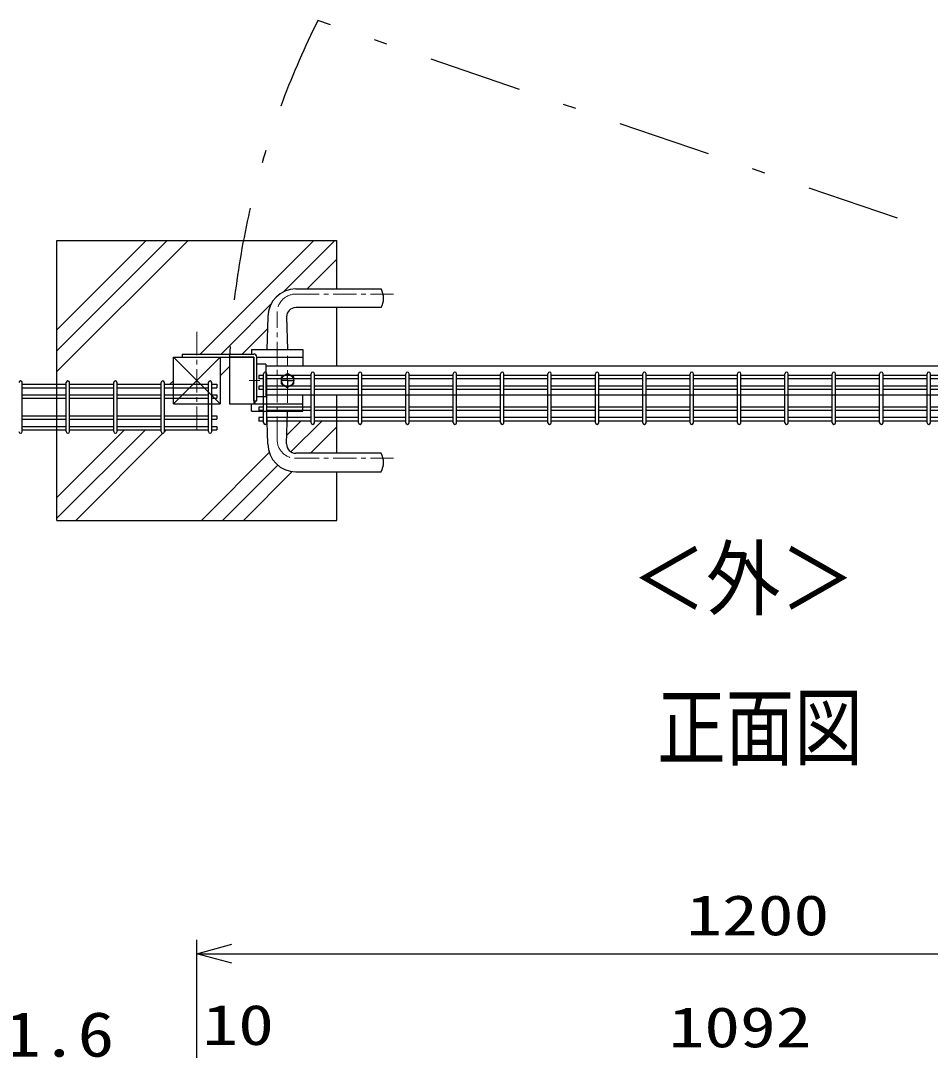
# Model space of a CAD drawing. Units: millimetres, scale not verified. Extents: x -4425 to 4425, y -3150 to 3150.
# Drawn here: x -2895 to -1920, y 1049 to 2152 of the extents above; entities that cross this region are included whole.
import ezdxf
from ezdxf.enums import TextEntityAlignment as Align

# ---------------------------------------------------------------- set-up
doc = ezdxf.new("R2010")
doc.units = ezdxf.units.MM
doc.header["$LTSCALE"] = 20
doc.linetypes.add('USER1', pattern=[2, 1.25, -0.25, 0.25, -0.25])
doc.linetypes.add('USER3', pattern=[10.7, 5, -2.5, 0.7, -2.5])
for name, color, linetype, lineweight in [('0-1_0', 7, 'Continuous', 25), ('0-2_外形線', 7, 'Continuous', 25), ('0-3_軸線', 1, 'USER1', 9), ('0-5_寸法', 4, 'Continuous', 25), ('0-7_扉縦枠', 7, 'Continuous', 25), ('0-8_J180', 3, 'Continuous', 25), ('0-C_LAYER15', 1, 'Continuous', 25), ('1-1_ハッチング', 4, 'Continuous', 25), ('1-2_扉横枠', 7, 'Continuous', 25), ('1-3_丁番', 3, 'Continuous', 25), ('1-9_LAYER12', 3, 'Continuous', 25)]:
    doc.layers.add(name, color=color, linetype=linetype, lineweight=lineweight)
doc.layers.add('1-4_D-TITLE', color=7, linetype='Continuous')
doc.styles.add('ＭＳ ゴシック', font='')
doc.styles.get('ＭＳ ゴシック').set_extended_font_data('MS Gothic')

# ---------------------------------------------------------------- blocks, each defined once
blk = doc.blocks.new('_Open30')
at = {"layer": '0-5_寸法'}
blk.add_line((0, 0), (-20, 0), dxfattribs=at)
blk.add_lwpolyline([(-20, 5.36), (0, 0), (-20, -5.36)], dxfattribs=at)

msp = doc.modelspace()

# ---------------------------------------------------------------- linework, layer by layer
at = {"layer": '0-1_0'}
for p, q in [((-2855.75, 1916.59), (-2555.75, 1916.59)), ((-2855.75, 1616.59), (-2855.75, 1916.59)), ((-2555.75, 1864.59), (-2555.75, 1916.59)), ((-2555.75, 1782.09), (-2555.75, 1844.59)), ((-2641.55, 1791.59), (-2592.25, 1791.59)), ((-2555.75, 1688.59), (-2555.75, 1751.09)), ((-2555.75, 1616.59), (-2555.75, 1668.59)), ((-2855.75, 1616.59), (-2555.75, 1616.59))]:
    msp.add_line(p, q, dxfattribs=at)
at = {"layer": '0-2_外形線'}
for p, q in [((-2599.75, 1864.59), (-2508.42, 1864.59)), ((-2508.42, 1844.59), (-2599.75, 1844.59)), ((-2629.75, 1834.59), (-2630.75, 1799.59)), ((-2609.75, 1834.59), (-2608.75, 1799.59)), ((-2647.25, 1799.59), (-2592.25, 1799.59)), ((-2647.25, 1799.59), (-2647.25, 1794.79)), ((-2592.25, 1799.59), (-2592.25, 1782.09)), ((-2730.75, 1741.59), (-2730.75, 1791.59)), ((-2680.75, 1791.59), (-2730.75, 1741.59)), ((-2680.75, 1741.59), (-2730.75, 1791.59)), ((-2730.75, 1791.59), (-2680.75, 1791.59)), ((-2680.75, 1791.59), (-2680.75, 1741.59)), ((-2643.75, 1744.79), (-2643.75, 1741.59)), ((-2592.25, 1733.59), (-2592.25, 1751.09)), ((-2730.75, 1741.59), (-2680.75, 1741.59)), ((-2647.25, 1733.59), (-2647.25, 1741.59)), ((-2647.25, 1733.59), (-2592.25, 1733.59)), ((-2629.75, 1698.59), (-2630.75, 1733.59)), ((-2609.75, 1698.59), (-2608.75, 1733.59)), ((-2508.42, 1688.59), (-2599.75, 1688.59)), ((-2599.75, 1668.59), (-2508.42, 1668.59))]:
    msp.add_line(p, q, dxfattribs=at)
for centre, radius, start, end in [((-2599.75, 1834.59), 30, 90, 180), ((-2525.75, 1854.59), 20, 330, 30), ((-2599.75, 1834.59), 10, 90, 180), ((-2599.75, 1698.59), 30, 180, 270), ((-2599.75, 1698.59), 10, 180, 270), ((-2525.75, 1678.59), 20, 330, 30)]:
    msp.add_arc(centre, radius, start, end, dxfattribs=at)
at = {"layer": '0-3_軸線'}
for p, q in [((-2599.75, 1859.09), (-2495.23, 1859.09)), ((-2619.75, 1703.09), (-2619.75, 1839.09)), ((-2705.75, 1713.5), (-2705.75, 1819.68)), ((-2608.55, 1742.44), (-2608.55, 1793)), ((-2608.55, 1742.44), (-2608.55, 1793)), ((-2608.55, 1742.44), (-2608.55, 1793)), ((-2638.4, 1766.59), (-2649.59, 1766.59)), ((-2599.75, 1683.09), (-2495.23, 1683.09))]:
    msp.add_line(p, q, dxfattribs=at)
for centre, start, end in [((-2599.75, 1839.09), 90, 180), ((-2599.75, 1703.09), 180, 270)]:
    msp.add_arc(centre, 20, start, end, dxfattribs=at)
at = {"layer": '0-7_扉縦枠'}
for p, q in [((-2670.75, 1791.59), (-2670.75, 1741.59)), ((-2644.75, 1791.59), (-2670.75, 1791.59)), ((-2644.75, 1791.59), (-2644.75, 1741.59)), ((-2670.75, 1741.59), (-2592.25, 1741.59))]:
    msp.add_line(p, q, dxfattribs=at)
at = {"layer": '0-8_J180'}
for p, q in [((-2634.24, 1771.89), (-2639.44, 1771.89)), ((-2639.44, 1771.89), (-2639.44, 1768.29)), ((-2634.24, 1768.29), (-2639.44, 1768.29)), ((-2634.24, 1721.29), (-2634.24, 1773.69)), ((-2630.64, 1721.29), (-2630.64, 1773.69)), ((-2583.47, 1771.89), (-2630.64, 1771.89)), ((-2583.47, 1768.29), (-2630.64, 1768.29)), ((-2583.47, 1721.29), (-2583.47, 1773.69)), ((-2579.87, 1721.29), (-2579.87, 1773.69)), ((-2532.7, 1771.89), (-2579.87, 1771.89)), ((-2532.7, 1768.29), (-2579.87, 1768.29)), ((-2532.7, 1721.29), (-2532.7, 1773.69)), ((-2529.1, 1721.29), (-2529.1, 1773.69)), ((-2481.93, 1771.89), (-2529.1, 1771.89)), ((-2481.93, 1768.29), (-2529.1, 1768.29)), ((-2481.93, 1721.29), (-2481.93, 1773.69)), ((-2478.33, 1721.29), (-2478.33, 1773.69)), ((-2431.16, 1771.89), (-2478.33, 1771.89)), ((-2431.16, 1768.29), (-2478.33, 1768.29)), ((-2431.16, 1721.29), (-2431.16, 1773.69)), ((-2427.56, 1721.29), (-2427.56, 1773.69)), ((-2380.39, 1771.89), (-2427.56, 1771.89)), ((-2380.39, 1768.29), (-2427.56, 1768.29)), ((-2380.39, 1721.29), (-2380.39, 1773.69)), ((-2376.79, 1721.29), (-2376.79, 1773.69)), ((-2329.62, 1771.89), (-2376.79, 1771.89)), ((-2329.62, 1768.29), (-2376.79, 1768.29)), ((-2329.62, 1721.29), (-2329.62, 1773.69)), ((-2326.02, 1721.29), (-2326.02, 1773.69)), ((-2278.85, 1771.89), (-2326.02, 1771.89)), ((-2278.85, 1768.29), (-2326.02, 1768.29)), ((-2278.85, 1721.29), (-2278.85, 1773.69)), ((-2275.25, 1721.29), (-2275.25, 1773.69)), ((-2228.08, 1771.89), (-2275.25, 1771.89)), ((-2228.08, 1768.29), (-2275.25, 1768.29)), ((-2228.08, 1721.29), (-2228.08, 1773.69)), ((-2224.48, 1721.29), (-2224.48, 1773.69)), ((-2177.31, 1771.89), (-2224.48, 1771.89)), ((-2177.31, 1768.29), (-2224.48, 1768.29)), ((-2177.31, 1721.29), (-2177.31, 1773.69)), ((-2173.71, 1721.29), (-2173.71, 1773.69)), ((-2126.55, 1771.89), (-2173.71, 1771.89)), ((-2126.55, 1768.29), (-2173.71, 1768.29)), ((-2126.55, 1721.29), (-2126.55, 1773.69)), ((-2122.95, 1721.29), (-2122.95, 1773.69)), ((-2075.78, 1771.89), (-2122.95, 1771.89)), ((-2075.78, 1768.29), (-2122.95, 1768.29)), ((-2075.78, 1721.29), (-2075.78, 1773.69)), ((-2072.18, 1721.29), (-2072.18, 1773.69)), ((-2025.01, 1771.89), (-2072.18, 1771.89)), ((-2025.01, 1768.29), (-2072.18, 1768.29)), ((-2025.01, 1721.29), (-2025.01, 1773.69)), ((-2021.41, 1721.29), (-2021.41, 1773.69)), ((-1974.24, 1771.89), (-2021.41, 1771.89)), ((-1974.24, 1768.29), (-2021.41, 1768.29)), ((-1974.24, 1721.29), (-1974.24, 1773.69)), ((-1970.64, 1721.29), (-1970.64, 1773.69)), ((-1923.47, 1771.89), (-1970.64, 1771.89)), ((-1923.47, 1768.29), (-1970.64, 1768.29)), ((-1923.47, 1721.29), (-1923.47, 1773.69)), ((-1919.87, 1721.29), (-1919.87, 1773.69)), ((-1872.7, 1771.89), (-1919.87, 1771.89)), ((-1872.7, 1768.29), (-1919.87, 1768.29)), ((-2892.82, 1711.79), (-2892.82, 1764.19)), ((-2892.82, 1762.39), (-2845.65, 1762.39)), ((-2892.82, 1758.79), (-2845.65, 1758.79)), ((-2845.65, 1711.79), (-2845.65, 1764.19)), ((-2842.05, 1711.79), (-2842.05, 1764.19)), ((-2842.05, 1762.39), (-2794.88, 1762.39)), ((-2842.05, 1758.79), (-2794.88, 1758.79)), ((-2794.88, 1711.79), (-2794.88, 1764.19)), ((-2791.28, 1711.79), (-2791.28, 1764.19)), ((-2791.28, 1762.39), (-2744.11, 1762.39)), ((-2791.28, 1758.79), (-2744.11, 1758.79)), ((-2744.11, 1711.79), (-2744.11, 1764.19)), ((-2740.51, 1711.79), (-2740.51, 1764.19)), ((-2740.51, 1762.39), (-2693.35, 1762.39)), ((-2740.51, 1758.79), (-2693.35, 1758.79)), ((-2693.35, 1711.79), (-2693.35, 1764.19)), ((-2689.75, 1711.79), (-2689.75, 1764.19)), ((-2689.75, 1762.39), (-2684.55, 1762.39)), ((-2689.75, 1758.79), (-2684.55, 1758.79)), ((-2684.55, 1762.39), (-2684.55, 1758.79)), ((-2639.44, 1760.59), (-2639.44, 1756.99)), ((-2634.24, 1760.59), (-2639.44, 1760.59)), ((-2634.24, 1756.99), (-2639.44, 1756.99)), ((-2583.47, 1760.59), (-2630.64, 1760.59)), ((-2583.47, 1756.99), (-2630.64, 1756.99)), ((-2532.7, 1760.59), (-2579.87, 1760.59)), ((-2532.7, 1756.99), (-2579.87, 1756.99)), ((-2481.93, 1760.59), (-2529.1, 1760.59)), ((-2481.93, 1756.99), (-2529.1, 1756.99)), ((-2431.16, 1760.59), (-2478.33, 1760.59)), ((-2431.16, 1756.99), (-2478.33, 1756.99)), ((-2380.39, 1760.59), (-2427.56, 1760.59)), ((-2380.39, 1756.99), (-2427.56, 1756.99)), ((-2329.62, 1760.59), (-2376.79, 1760.59)), ((-2329.62, 1756.99), (-2376.79, 1756.99)), ((-2278.85, 1760.59), (-2326.02, 1760.59)), ((-2278.85, 1756.99), (-2326.02, 1756.99)), ((-2228.08, 1760.59), (-2275.25, 1760.59)), ((-2228.08, 1756.99), (-2275.25, 1756.99)), ((-2177.31, 1760.59), (-2224.48, 1760.59)), ((-2177.31, 1756.99), (-2224.48, 1756.99)), ((-2126.55, 1760.59), (-2173.71, 1760.59)), ((-2126.55, 1756.99), (-2173.71, 1756.99)), ((-2075.78, 1760.59), (-2122.95, 1760.59)), ((-2075.78, 1756.99), (-2122.95, 1756.99)), ((-2025.01, 1760.59), (-2072.18, 1760.59)), ((-2025.01, 1756.99), (-2072.18, 1756.99)), ((-1974.24, 1760.59), (-2021.41, 1760.59)), ((-1974.24, 1756.99), (-2021.41, 1756.99)), ((-1923.47, 1760.59), (-1970.64, 1760.59)), ((-1923.47, 1756.99), (-1970.64, 1756.99)), ((-1872.7, 1760.59), (-1919.87, 1760.59)), ((-1872.7, 1756.99), (-1919.87, 1756.99)), ((-2892.82, 1751.09), (-2845.65, 1751.09)), ((-2892.82, 1747.49), (-2845.65, 1747.49)), ((-2842.05, 1751.09), (-2794.88, 1751.09)), ((-2842.05, 1747.49), (-2794.88, 1747.49)), ((-2791.28, 1751.09), (-2744.11, 1751.09)), ((-2791.28, 1747.49), (-2744.11, 1747.49)), ((-2740.51, 1751.09), (-2693.35, 1751.09)), ((-2740.51, 1747.49), (-2693.35, 1747.49)), ((-2689.75, 1751.09), (-2684.55, 1751.09)), ((-2689.75, 1747.49), (-2684.55, 1747.49)), ((-2684.55, 1751.09), (-2684.55, 1747.49)), ((-2634.24, 1737.99), (-2639.44, 1737.99)), ((-2639.44, 1737.99), (-2639.44, 1734.39)), ((-2634.24, 1734.39), (-2639.44, 1734.39)), ((-2583.47, 1737.99), (-2630.64, 1737.99)), ((-2583.47, 1734.39), (-2630.64, 1734.39)), ((-2532.7, 1737.99), (-2579.87, 1737.99)), ((-2532.7, 1734.39), (-2579.87, 1734.39)), ((-2481.93, 1737.99), (-2529.1, 1737.99)), ((-2481.93, 1734.39), (-2529.1, 1734.39)), ((-2431.16, 1737.99), (-2478.33, 1737.99)), ((-2431.16, 1734.39), (-2478.33, 1734.39)), ((-2380.39, 1737.99), (-2427.56, 1737.99)), ((-2380.39, 1734.39), (-2427.56, 1734.39)), ((-2329.62, 1737.99), (-2376.79, 1737.99)), ((-2329.62, 1734.39), (-2376.79, 1734.39)), ((-2278.85, 1737.99), (-2326.02, 1737.99)), ((-2278.85, 1734.39), (-2326.02, 1734.39)), ((-2228.08, 1737.99), (-2275.25, 1737.99)), ((-2228.08, 1734.39), (-2275.25, 1734.39)), ((-2177.31, 1737.99), (-2224.48, 1737.99)), ((-2177.31, 1734.39), (-2224.48, 1734.39)), ((-2126.55, 1737.99), (-2173.71, 1737.99)), ((-2126.55, 1734.39), (-2173.71, 1734.39)), ((-2075.78, 1737.99), (-2122.95, 1737.99)), ((-2075.78, 1734.39), (-2122.95, 1734.39)), ((-2025.01, 1737.99), (-2072.18, 1737.99)), ((-2025.01, 1734.39), (-2072.18, 1734.39)), ((-1974.24, 1737.99), (-2021.41, 1737.99)), ((-1974.24, 1734.39), (-2021.41, 1734.39)), ((-1923.47, 1737.99), (-1970.64, 1737.99)), ((-1923.47, 1734.39), (-1970.64, 1734.39)), ((-1872.7, 1737.99), (-1919.87, 1737.99)), ((-1872.7, 1734.39), (-1919.87, 1734.39)), ((-2892.82, 1728.49), (-2845.65, 1728.49)), ((-2892.82, 1724.89), (-2845.65, 1724.89)), ((-2842.05, 1728.49), (-2794.88, 1728.49)), ((-2842.05, 1724.89), (-2794.88, 1724.89)), ((-2791.28, 1728.49), (-2744.11, 1728.49)), ((-2791.28, 1724.89), (-2744.11, 1724.89)), ((-2740.51, 1728.49), (-2693.35, 1728.49)), ((-2740.51, 1724.89), (-2693.35, 1724.89)), ((-2689.75, 1728.49), (-2684.55, 1728.49)), ((-2689.75, 1724.89), (-2684.55, 1724.89)), ((-2684.55, 1728.49), (-2684.55, 1724.89)), ((-2634.24, 1726.69), (-2639.44, 1726.69)), ((-2639.44, 1726.69), (-2639.44, 1723.09)), ((-2634.24, 1723.09), (-2639.44, 1723.09)), ((-2583.47, 1726.69), (-2630.64, 1726.69)), ((-2583.47, 1723.09), (-2630.64, 1723.09)), ((-2532.7, 1726.69), (-2579.87, 1726.69)), ((-2532.7, 1723.09), (-2579.87, 1723.09)), ((-2481.93, 1726.69), (-2529.1, 1726.69)), ((-2481.93, 1723.09), (-2529.1, 1723.09)), ((-2431.16, 1726.69), (-2478.33, 1726.69)), ((-2431.16, 1723.09), (-2478.33, 1723.09)), ((-2380.39, 1726.69), (-2427.56, 1726.69)), ((-2380.39, 1723.09), (-2427.56, 1723.09)), ((-2329.62, 1726.69), (-2376.79, 1726.69)), ((-2329.62, 1723.09), (-2376.79, 1723.09)), ((-2278.85, 1726.69), (-2326.02, 1726.69)), ((-2278.85, 1723.09), (-2326.02, 1723.09)), ((-2228.08, 1726.69), (-2275.25, 1726.69)), ((-2228.08, 1723.09), (-2275.25, 1723.09)), ((-2177.31, 1726.69), (-2224.48, 1726.69)), ((-2177.31, 1723.09), (-2224.48, 1723.09)), ((-2126.55, 1726.69), (-2173.71, 1726.69)), ((-2126.55, 1723.09), (-2173.71, 1723.09)), ((-2075.78, 1726.69), (-2122.95, 1726.69)), ((-2075.78, 1723.09), (-2122.95, 1723.09)), ((-2025.01, 1726.69), (-2072.18, 1726.69)), ((-2025.01, 1723.09), (-2072.18, 1723.09)), ((-1974.24, 1726.69), (-2021.41, 1726.69)), ((-1974.24, 1723.09), (-2021.41, 1723.09)), ((-1923.47, 1726.69), (-1970.64, 1726.69)), ((-1923.47, 1723.09), (-1970.64, 1723.09)), ((-1872.7, 1726.69), (-1919.87, 1726.69)), ((-1872.7, 1723.09), (-1919.87, 1723.09)), ((-2892.82, 1717.19), (-2845.65, 1717.19)), ((-2892.82, 1713.59), (-2845.65, 1713.59)), ((-2842.05, 1717.19), (-2794.88, 1717.19)), ((-2842.05, 1713.59), (-2794.88, 1713.59)), ((-2791.28, 1717.19), (-2744.11, 1717.19)), ((-2791.28, 1713.59), (-2744.11, 1713.59)), ((-2740.51, 1717.19), (-2693.35, 1717.19)), ((-2740.51, 1713.59), (-2693.35, 1713.59)), ((-2689.75, 1717.19), (-2684.55, 1717.19)), ((-2689.75, 1713.59), (-2684.55, 1713.59)), ((-2684.55, 1717.19), (-2684.55, 1713.59))]:
    msp.add_line(p, q, dxfattribs=at)
for centre, start, end in [((-2894.62, 1764.19), 0, 180), ((-2843.85, 1764.19), 0, 180), ((-2793.08, 1764.19), 0, 180), ((-2742.31, 1764.19), 0, 180), ((-2691.55, 1764.19), 0, 180), ((-2632.44, 1773.69), 0, 180), ((-2581.67, 1773.69), 0, 180), ((-2530.9, 1773.69), 0, 180), ((-2480.13, 1773.69), 0, 180), ((-2429.36, 1773.69), 0, 180), ((-2378.59, 1773.69), 0, 180), ((-2327.82, 1773.69), 0, 180), ((-2277.05, 1773.69), 0, 180), ((-2226.28, 1773.69), 0, 180), ((-2175.51, 1773.69), 0, 180), ((-2124.75, 1773.69), 0, 180), ((-2073.98, 1773.69), 0, 180), ((-2023.21, 1773.69), 0, 180), ((-1972.44, 1773.69), 0, 180), ((-1921.67, 1773.69), 0, 180), ((-2894.62, 1711.79), 180, 0), ((-2843.85, 1711.79), 180, 0), ((-2793.08, 1711.79), 180, 0), ((-2742.31, 1711.79), 180, 0), ((-2691.55, 1711.79), 180, 0), ((-2632.44, 1721.29), 180, 0), ((-2581.67, 1721.29), 180, 0), ((-2530.9, 1721.29), 180, 0), ((-2480.13, 1721.29), 180, 0), ((-2429.36, 1721.29), 180, 0), ((-2378.59, 1721.29), 180, 0), ((-2327.82, 1721.29), 180, 0), ((-2277.05, 1721.29), 180, 0), ((-2226.28, 1721.29), 180, 0), ((-2175.51, 1721.29), 180, 0), ((-2124.75, 1721.29), 180, 0), ((-2073.98, 1721.29), 180, 0), ((-2023.21, 1721.29), 180, 0), ((-1972.44, 1721.29), 180, 0), ((-1921.67, 1721.29), 180, 0)]:
    msp.add_arc(centre, 1.8, start, end, dxfattribs=at)
at = {"layer": '0-C_LAYER15'}
msp.add_line((-2705.75, 809.56), (-2705.75, 1167.3), dxfattribs=at)
at = {"layer": '0-C_LAYER15', "color": 2}
msp.add_line((-2668.25, 1152.3), (-1543.25, 1152.3), dxfattribs=at)
at = {"layer": '1-1_ハッチング', "linetype": 'USER3'}
msp.add_line((-1550.04, 1802.09), (-2576.15, 2152.14), dxfattribs=at)
at = {"layer": '1-1_ハッチング'}
for p, q in [((-2855.75, 1775.98), (-2715.13, 1916.59)), ((-2855.75, 1798.43), (-2737.58, 1916.59)), ((-2855.75, 1820.88), (-2760.03, 1916.59)), ((-2613.34, 1861.22), (-2557.98, 1916.59)), ((-2587.53, 1864.59), (-2555.75, 1896.37)), ((-2657.33, 1794.79), (-2630.1, 1822.01)), ((-2680.75, 1771.37), (-2670.75, 1781.37)), ((-2734.63, 1762.39), (-2730.75, 1766.27)), ((-2609.48, 1707.93), (-2594.32, 1723.09)), ((-2604.92, 1690.05), (-2571.87, 1723.09)), ((-2855.75, 1618.82), (-2760.98, 1713.59)), ((-2855.75, 1641.27), (-2783.43, 1713.59)), ((-2740.53, 1711.58), (-2738.53, 1713.59)), ((-2583.92, 1688.59), (-2555.75, 1716.77)), ((-2835.53, 1616.59), (-2742.11, 1710)), ((-2700.82, 1616.59), (-2628.18, 1689.23)), ((-2678.37, 1616.59), (-2619.19, 1675.77)), ((-2655.92, 1616.59), (-2603.59, 1668.92))]:
    msp.add_line(p, q, dxfattribs=at)
for points in [[(-2702.23, 1794.79), (-2667.57, 1829.45), (-2580.43, 1916.59)], [(-2679.78, 1794.79), (-2669.73, 1804.83), (-2626.38, 1848.19)]]:
    msp.add_lwpolyline(points, dxfattribs=at)
at = {"layer": '1-1_ハッチング', "linetype": 'USER3'}
msp.add_arc((-1768.67, 1747.61), 903.14, 153.38964, 177.20864, dxfattribs=at)
at = {"layer": '1-2_扉横枠'}
for p, q in [((-2631.75, 1784.04), (-2641.55, 1784.04)), ((-2631.75, 1784.04), (-2631.75, 1749.14)), ((-2631.75, 1782.09), (-1617.75, 1782.09)), ((-2608.73, 1766.59), (-2615.13, 1766.59)), ((-2615.04, 1770.34), (-2608.55, 1774.09)), ((-2615.04, 1762.84), (-2615.04, 1770.34)), ((-2608.64, 1766.59), (-2608.46, 1766.59)), ((-2602.05, 1770.34), (-2608.55, 1774.09)), ((-2608.55, 1766.77), (-2608.55, 1773.17)), ((-2608.55, 1766.5), (-2608.55, 1766.68)), ((-2608.55, 1766.41), (-2608.55, 1760)), ((-2608.37, 1766.59), (-2601.96, 1766.59)), ((-2602.05, 1762.84), (-2602.05, 1770.34)), ((-2615.04, 1762.84), (-2608.55, 1759.09)), ((-2602.05, 1762.84), (-2608.55, 1759.09)), ((-2631.75, 1749.14), (-2641.55, 1749.14)), ((-2631.75, 1751.09), (-1617.75, 1751.09))]:
    msp.add_line(p, q, dxfattribs=at)
msp.add_circle((-2608.55, 1766.59), 6.5, dxfattribs=at)
at = {"layer": '1-3_丁番'}
for p, q in [((-2721.55, 1794.79), (-2644.75, 1794.79)), ((-2721.55, 1794.79), (-2721.55, 1791.59)), ((-2721.55, 1791.59), (-2644.75, 1791.59)), ((-2644.75, 1744.79), (-2644.75, 1791.59)), ((-2641.55, 1744.79), (-2641.55, 1791.59)), ((-2644.75, 1744.79), (-2641.55, 1744.79))]:
    msp.add_line(p, q, dxfattribs=at)
msp.add_arc((-2644.75, 1791.59), 3.2, 0, 90, dxfattribs=at)

# ---------------------------------------------------------------- block references
at = {"layer": '0-C_LAYER15', "xscale": 1.875, "yscale": 1.875, "rotation": 180}
msp.add_blockref('_Open30', (-2705.75, 1152.3), dxfattribs=at)

# ---------------------------------------------------------------- texts
at = {"layer": '0-2_外形線', "style": 'ＭＳ ゴシック', "width": 0.9}
msp.add_text('＜外＞', height=64.96, dxfattribs=at).set_placement((-2240.06, 1502.34), align=Align.BOTTOM_LEFT)
at = {"layer": '0-C_LAYER15', "color": 3, "style": 'ＭＳ ゴシック', "width": 1.3}
for s, p in [('1200', (-2181.33, 1158.97)), ('10', (-2699.71, 1041.47)), ('1092', (-2200.33, 1038.97))]:
    msp.add_text(s, height=43.26, dxfattribs=at).set_placement(p, align=Align.BOTTOM_LEFT)
at = {"layer": '1-4_D-TITLE', "style": 'ＭＳ ゴシック', "width": 0.8}
msp.add_text('正面図', height=67.3, dxfattribs=at).set_placement((-2212.65, 1341.09), align=Align.BOTTOM_LEFT)
at = {"layer": '1-9_LAYER12', "style": 'ＭＳ ゴシック', "width": 1.2}
msp.add_text('門扉横枠 □-31x31x1.6', height=48.11, dxfattribs=at).set_placement((-3620.03, 1027.5), align=Align.BOTTOM_LEFT)

doc.saveas('drawing.dxf')
